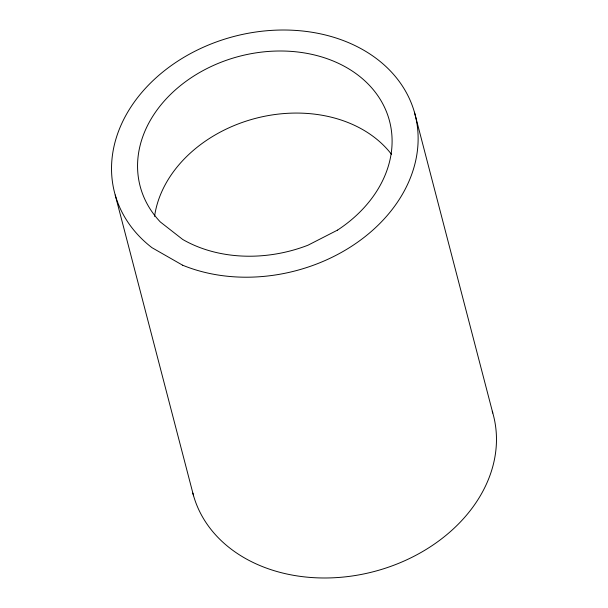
<?xml version="1.0" encoding="UTF-8"?>
<svg xmlns="http://www.w3.org/2000/svg" width="608" height="608" viewBox="0 0 608 608"><rect width="100%" height="100%" fill="white"/><g stroke="black" fill="none" stroke-linecap="round" stroke-linejoin="round"><path stroke-width="0.91" d="M414.443 112.237L492.792 413.014M115.208 194.986L193.557 495.763M492.26 411.244A155.245 121.159 -14.6 0 1 376.018 571.018A155.245 121.159 -14.6 0 1 192.835 493.088M154.561 216.372A128.881 100.578 -14.6 0 1 255.535 118.37A128.881 100.578 -14.6 0 1 391.59 154.462M337.493 230.128L307.975 245.214A128.881 100.578 -14.6 0 1 182.712 239.461L160.345 221.981A128.881 100.578 -14.6 0 1 192.158 77.094A128.881 100.578 -14.6 0 1 369.314 85.242A128.881 100.578 -14.6 0 1 337.493 230.128M182.666 265.225L151.962 247.676A155.245 121.159 -14.6 0 1 218.492 41.192A155.245 121.159 -14.6 0 1 416.852 154.569A155.245 121.159 -14.6 0 1 182.666 265.225"/></g></svg>
